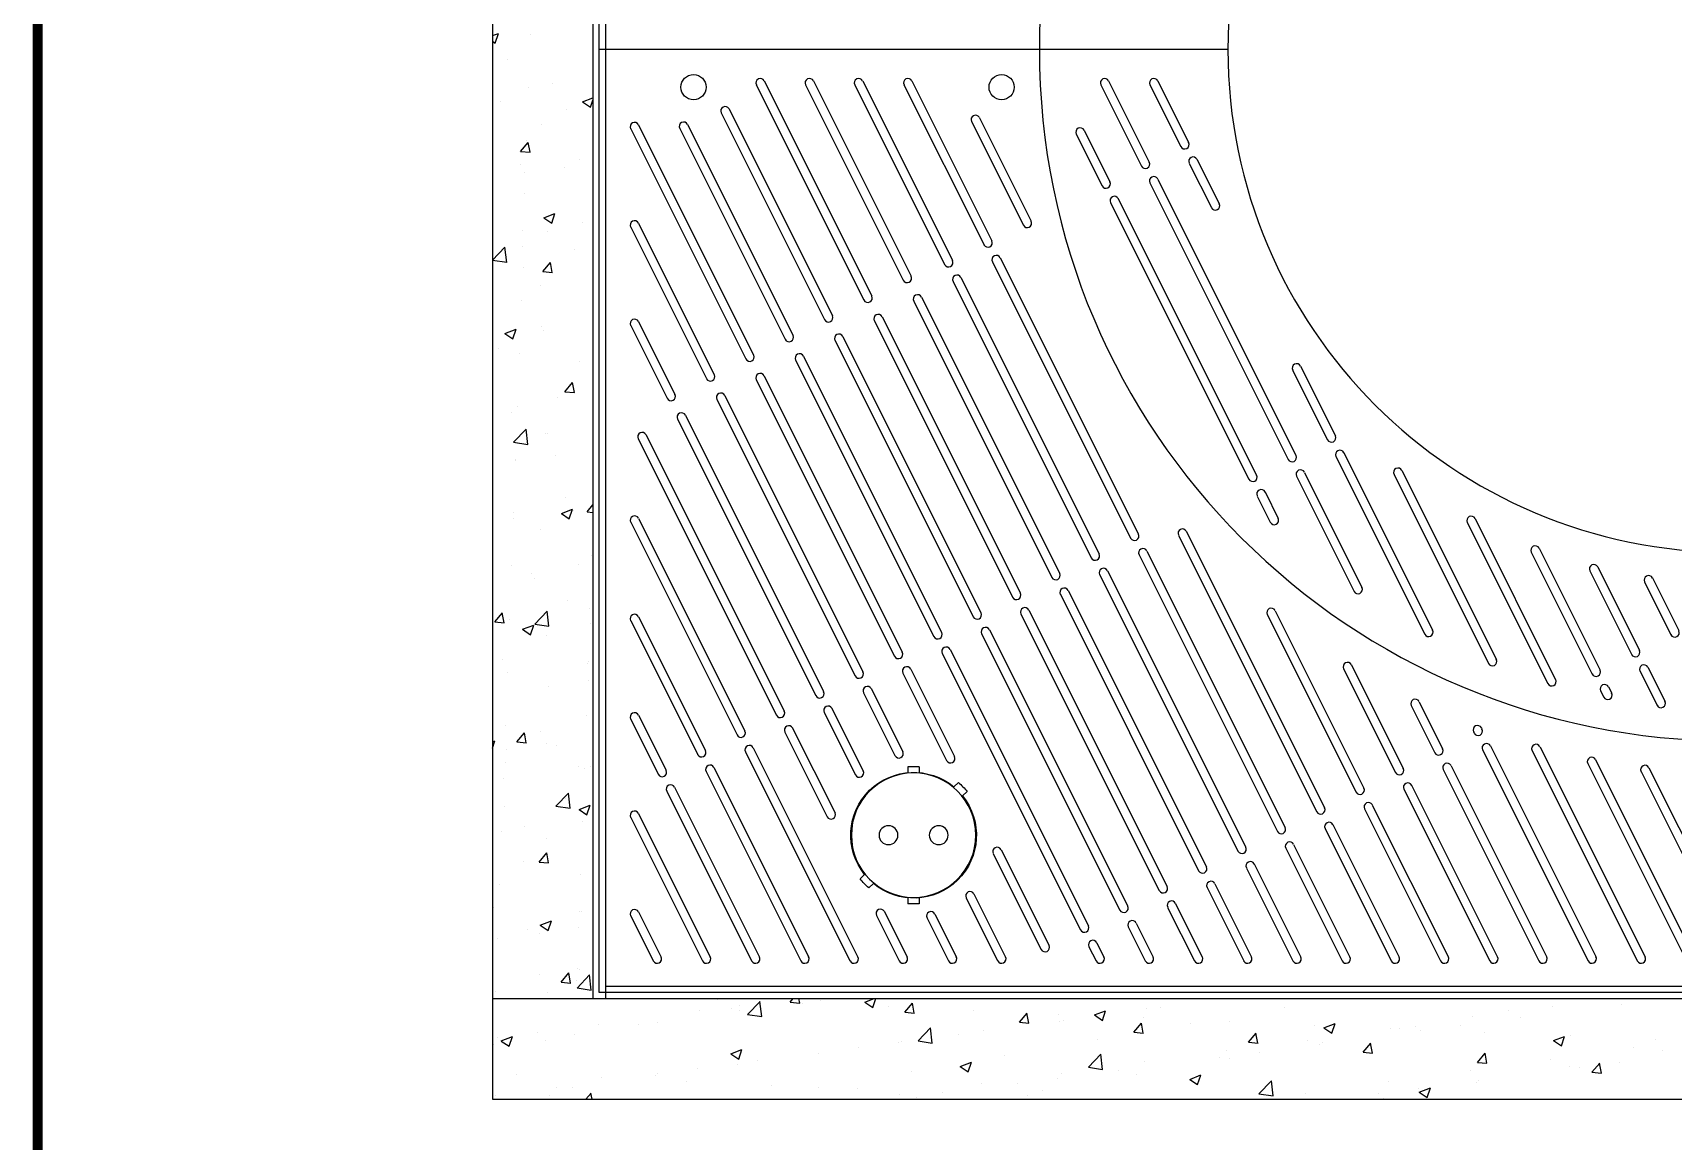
# Model space of a CAD drawing. Header units: millimetres. Extents: x 12320 to 18840, y -49763 to -45153.
# Drawn here: x 12472 to 13776, y -47387 to -46505 of the extents above; entities that cross this region are included whole.
import ezdxf

# ---------------------------------------------------------------- set-up
doc = ezdxf.new("R2010")
doc.units = ezdxf.units.MM
doc.layers.add('LAYOUT', color=7, linetype='Continuous')
doc.layers.add('받침틀', color=251, linetype='Continuous')

# ---------------------------------------------------------------- blocks, each defined once
blk = doc.blocks.new('A$C5F405FDE')
at = {"linetype": 'Continuous'}
for p, q in [((-961.9, 118.1), (-957, 119.9)), ((-959.6, 112.2), (-957.1, 119.9)), ((-931.4, 119.1), (-931.4, 119.1)), ((-961.9, 113.8), (-959.6, 112.2)), ((-950.1, 98.9), (-950.1, 98.9)), ((-914.2, 80.2), (-914.2, 80.2)), ((-955.2, 66), (-955.2, 66)), ((-933, 76.8), (-933, 76.8)), ((-890.1, 65.4), (-881.9, 68.5)), ((-890.1, 65.4), (-883.8, 61.1)), ((-883.8, 61.1), (-881.9, 66.9)), ((-903.3, 59.4), (-903.3, 59.4)), ((-887.4, 63.1), (-887.4, 63.1)), ((-922.9, 47.3), (-922.9, 47.3)), ((-939.4, 25.9), (-933.3, 33.2)), ((-934.5, 34.5), (-934.5, 34.5)), ((-931.9, 25.3), (-933.4, 33.2)), ((-939.4, 25.9), (-931.9, 25.3)), ((-939.4, 15.6), (-939.4, 15.6)), ((-904.9, 13.5), (-904.9, 13.5)), ((-892.4, 19.4), (-892.4, 19.4)), ((-936.7, 9.3), (-936.7, 9.3)), ((-936.1, -7.8), (-936.1, -7.8)), ((-921, -26.7), (-912.1, -23.3)), ((-914.7, -31), (-912.1, -23.3)), ((-938.3, -36.6), (-938.3, -36.6)), ((-921, -26.7), (-914.7, -31)), ((-918, -37.8), (-918, -37.8)), ((-890.2, -30.3), (-890.2, -30.3)), ((-961.8, -60.5), (-951.9, -50.2)), ((-950.5, -62.3), (-952, -50.2)), ((-937.6, -50), (-937.6, -50)), ((-896.4, -52.1), (-896.4, -52.1)), ((-961.8, -60.5), (-950.5, -62.2)), ((-921.8, -69.6), (-915.7, -62.3)), ((-914.3, -70.3), (-915.8, -62.3)), ((-937.4, -66.3), (-937.4, -66.3)), ((-921.8, -69.6), (-914.2, -70.3)), ((-923.6, -80.3), (-923.6, -80.3)), ((-939.1, -92.3), (-939.1, -92.3)), ((-951.9, -118.8), (-943, -115.4)), ((-945.6, -123.1), (-943, -115.4)), ((-923.2, -113.5), (-923.2, -113.5)), ((-921.6, -116.7), (-921.6, -116.7)), ((-957, -130.4), (-957, -130.4)), ((-951.9, -118.8), (-945.6, -123.1)), ((-940.7, -134.6), (-940.7, -134.6)), ((-892.8, -141.4), (-892.8, -141.4)), ((-904.2, -165.1), (-898.1, -157.8)), ((-904.2, -165.1), (-896.6, -165.8)), ((-896.7, -165.8), (-898.1, -157.8)), ((-946.4, -181.6), (-946.4, -181.6)), ((-942.2, -176.9), (-942.2, -176.9)), ((-910.2, -170), (-910.2, -170)), ((-945, -205.3), (-935.1, -194.9)), ((-933.7, -207), (-935.1, -194.9)), ((-945, -205.2), (-933.7, -207)), ((-919.6, -198.6), (-919.6, -198.6)), ((-918.4, -198.6), (-918.4, -198.6)), ((-943.8, -219.2), (-943.8, -219.2)), ((-943.6, -220.1), (-943.6, -220.1)), ((-911.8, -215.9), (-911.8, -215.9)), ((-907, -262), (-898.1, -258.6)), ((-903.8, -249), (-903.8, -249)), ((-900.7, -266.3), (-898.1, -258.6)), ((-897.1, -259.6), (-897.1, -259.6)), ((-886.6, -260.7), (-881.9, -255.1)), ((-886.6, -260.7), (-881.9, -261.1)), ((-945.3, -261.4), (-945.3, -261.4)), ((-945.2, -266), (-945.2, -266)), ((-907, -262.1), (-900.7, -266.3)), ((-923.6, -274.4), (-923.6, -274.4)), ((-882.7, -295.6), (-882.7, -295.6)), ((-946.9, -303.7), (-946.9, -303.7)), ((-930.6, -309.7), (-930.6, -309.7)), ((-893.2, -302.2), (-893.2, -302.2)), ((-928.6, -313.9), (-928.6, -313.9)), ((-901.8, -331), (-901.8, -331)), ((-884.3, -337.9), (-884.3, -337.9)), ((-960, -348.2), (-953.9, -340.9)), ((-960, -348.2), (-952.5, -348.9)), ((-952.5, -348.9), (-954, -340.9)), ((-948.4, -346), (-948.4, -346)), ((-937.9, -354.1), (-929, -350.7)), ((-931.6, -358.4), (-929, -350.7)), ((-928.2, -350), (-918.3, -339.7)), ((-928.2, -350), (-916.9, -351.7)), ((-916.9, -351.7), (-918.3, -339.7)), ((-883.8, -349.3), (-883.8, -349.3)), ((-937.9, -354.1), (-931.6, -358.4)), ((-918.7, -359.4), (-918.7, -359.4)), ((-953.8, -378.5), (-953.8, -378.5)), ((-950, -388.3), (-950, -388.3)), ((-886, -381.3), (-886, -381.3)), ((-885.8, -380.1), (-885.8, -380.1)), ((-917.2, -399.3), (-917.2, -399.3)), ((-885.4, -395.2), (-885.4, -395.2)), ((-887.4, -422.4), (-887.4, -422.4)), ((-961.9, -443.6), (-959.9, -442.8)), ((-961.9, -448.6), (-959.9, -442.8)), ((-951.5, -430.5), (-951.5, -430.5)), ((-942.4, -443.7), (-936.3, -436.4)), ((-934.9, -444.4), (-936.4, -436.5)), ((-924, -435.2), (-924, -435.2)), ((-950.6, -449.4), (-950.6, -449.4)), ((-942.4, -443.7), (-934.8, -444.4)), ((-918.8, -445.2), (-918.8, -445.2)), ((-910.8, -446.2), (-910.8, -446.2)), ((-951.8, -460.4), (-951.8, -460.4)), ((-893.5, -463.1), (-893.5, -463.1)), ((-888.9, -464.7), (-888.9, -464.7)), ((-884, -463.3), (-884, -463.3)), ((-953, -472.8), (-953, -472.8)), ((-952.2, -495.3), (-952.2, -495.3)), ((-911.3, -494.7), (-901.4, -484.4)), ((-911.3, -494.7), (-900, -496.4)), ((-904.1, -489), (-904.1, -489)), ((-900, -496.5), (-901.4, -484.4)), ((-893, -497.4), (-884.1, -493.9)), ((-886.7, -501.6), (-884.1, -494)), ((-893, -497.4), (-886.7, -501.6)), ((-890.4, -507), (-890.4, -507)), ((-954.6, -515.1), (-954.6, -515.1)), ((-936, -510.8), (-936, -510.8)), ((-919.1, -520.2), (-919.1, -520.2)), ((-924.8, -539.3), (-918.7, -532)), ((-917.3, -539.9), (-918.7, -532)), ((-937.5, -539.1), (-937.5, -539.1)), ((-924.8, -539.3), (-917.2, -539.9)), ((-956.1, -557.4), (-956.1, -557.4)), ((-892, -549.2), (-892, -549.2)), ((-960.8, -575.7), (-960.8, -575.7)), ((-923.9, -589.5), (-915, -586)), ((-917.6, -593.7), (-915, -586.1)), ((-893, -578.5), (-893, -578.5)), ((-890.7, -578.6), (-890.7, -578.6)), ((-957.7, -599.7), (-957.7, -599.7)), ((-934, -592.7), (-934, -592.7)), ((-924.4, -596), (-924.4, -596)), ((-923.9, -589.5), (-917.6, -593.7)), ((-893.5, -591.5), (-893.5, -591.5)), ((-893.9, -623.9), (-893.9, -623.9)), ((-892.3, -624.5), (-892.3, -624.5)), ((-924.1, -628.7), (-924.1, -628.7)), ((-907.2, -634.8), (-901.1, -627.5)), ((-907.2, -634.8), (-899.6, -635.5)), ((-899.7, -635.5), (-901.1, -627.5)), ((-895.1, -633.8), (-895.1, -633.8)), ((-894.5, -639.5), (-884.6, -629.1)), ((-883.2, -641.2), (-884.6, -629.1)), ((-959.2, -641.9), (-959.2, -641.9)), ((-918.2, -643.1), (-918.2, -643.1)), ((-894.5, -639.4), (-883.2, -641.2)), ((-782.7, -648.8), (-782.7, -648.8)), ((-758.9, -660.5), (-749, -650.2)), ((-747.7, -662.2), (-749.1, -650.2)), ((-725, -650.7), (-722.7, -647.9)), ((-725, -650.7), (-717.4, -651.4)), ((-717.5, -651.4), (-718.1, -647.9)), ((-714.9, -651.7), (-714.9, -651.7)), ((-701.3, -649.5), (-701.3, -649.5)), ((-665.6, -650.8), (-658.3, -647.9)), ((-665.6, -650.8), (-659.3, -655)), ((-659.3, -655), (-656.9, -647.9)), ((-633.9, -658.7), (-627.8, -651.4)), ((-626.4, -659.4), (-627.9, -651.4)), ((-32, -648.3), (-32, -648.3)), ((-797.4, -657.7), (-797.4, -657.7)), ((-771.4, -655.6), (-771.4, -655.6)), ((-765.6, -653.5), (-765.6, -653.5)), ((-765.4, -657.6), (-765.4, -657.6)), ((-759, -660.5), (-747.7, -662.2)), ((-647.1, -654.5), (-647.1, -654.5)), ((-633.9, -658.7), (-626.3, -659.4)), ((-579.3, -657.4), (-579.3, -657.4)), ((-542.8, -666.7), (-536.7, -659.4)), ((-535.3, -667.4), (-536.8, -659.4)), ((-511.5, -660.3), (-511.5, -660.3)), ((-507.5, -665.2), (-507.5, -665.2)), ((-483.1, -660.9), (-474.2, -657.5)), ((-483.1, -660.9), (-476.8, -665.2)), ((-478.8, -661.5), (-478.8, -661.5)), ((-476.8, -665.2), (-474.2, -657.5)), ((-443.7, -663.1), (-443.7, -663.1)), ((-441.6, -655.6), (-441.6, -655.6)), ((-430.7, -655.1), (-430.7, -655.1)), ((-332.2, -655.1), (-332.2, -655.1)), ((-182.6, -662.4), (-182.6, -662.4)), ((-153.7, -657.6), (-153.7, -657.6)), ((-144, -663.1), (-144, -663.1)), ((-118.4, -654.3), (-118.4, -654.3)), ((-63.7, -652.5), (-63.7, -652.5)), ((-954.8, -681.5), (-945.9, -678.1)), ((-948.5, -685.8), (-945.9, -678.1)), ((-925.7, -674.6), (-925.7, -674.6)), ((-896.6, -676.1), (-896.6, -676.1)), ((-877.6, -668.3), (-877.6, -668.3)), ((-845.4, -668.3), (-845.4, -668.3)), ((-830.7, -666.6), (-830.7, -666.6)), ((-623.4, -681.5), (-613.5, -671.2)), ((-612.1, -683.3), (-613.5, -671.2)), ((-590.8, -676.2), (-590.8, -676.2)), ((-571.7, -673.3), (-571.7, -673.3)), ((-542.8, -666.7), (-535.2, -667.3)), ((-510.6, -665.7), (-510.6, -665.7)), ((-451.7, -674.6), (-445.6, -667.3)), ((-451.7, -674.6), (-444.1, -675.3)), ((-444.2, -675.3), (-445.7, -667.4)), ((-406.3, -667.8), (-406.3, -667.8)), ((-375.9, -666), (-375.9, -666)), ((-360.6, -682.6), (-354.5, -675.3)), ((-353.1, -683.3), (-354.6, -675.3)), ((-308.1, -668.9), (-308.1, -668.9)), ((-300.6, -671.1), (-291.7, -667.7)), ((-300.6, -671.1), (-294.3, -675.4)), ((-294.3, -675.4), (-291.7, -667.7)), ((-247.8, -671.3), (-247.8, -671.3)), ((-240.3, -671.7), (-240.3, -671.7)), ((-227.7, -670.3), (-227.7, -670.3)), ((-223.8, -673.6), (-223.8, -673.6)), ((-192.1, -669.4), (-192.1, -669.4)), ((-172.5, -674.6), (-172.5, -674.6)), ((-118.1, -681.3), (-109.2, -677.9)), ((-111.7, -685.5), (-109.2, -677.9)), ((-104.7, -677.5), (-104.7, -677.5)), ((-960.8, -684.2), (-960.8, -684.2)), ((-957.5, -678.8), (-957.5, -678.8)), ((-954.8, -681.6), (-948.5, -685.8)), ((-919.5, -681), (-919.5, -681)), ((-772.3, -691.7), (-763.4, -688.3)), ((-766, -696), (-763.4, -688.3)), ((-670.7, -686.7), (-670.7, -686.7)), ((-638.9, -682.6), (-638.9, -682.6)), ((-636.9, -682.2), (-636.9, -682.2)), ((-623.4, -681.5), (-612.1, -683.2)), ((-480.3, -680.5), (-480.3, -680.5)), ((-377.9, -689), (-377.9, -689)), ((-360.6, -682.6), (-353, -683.3)), ((-352.2, -690.5), (-352.2, -690.5)), ((-313.8, -680.9), (-313.8, -680.9)), ((-304.1, -684.2), (-304.1, -684.2)), ((-301.8, -683), (-301.8, -683)), ((-269.5, -690.6), (-263.4, -683.3)), ((-269.5, -690.6), (-261.9, -691.2)), ((-262, -691.3), (-263.5, -683.3)), ((-178.4, -698.6), (-172.3, -691.3)), ((-170.9, -699.2), (-172.4, -691.3)), ((-118.1, -681.3), (-111.7, -685.5)), ((-54, -687), (-54, -687)), ((-36.9, -680.3), (-36.9, -680.3)), ((-31.1, -689.3), (-31.1, -689.3)), ((-799, -703.6), (-799, -703.6)), ((-772.3, -691.7), (-766, -696)), ((-767, -699.9), (-767, -699.9)), ((-750.9, -697.3), (-750.9, -697.3)), ((-702.8, -691.8), (-702.8, -691.8)), ((-589.8, -701.9), (-580.9, -698.5)), ((-589.8, -701.9), (-583.5, -706.2)), ((-583.5, -706.2), (-580.9, -698.5)), ((-554.4, -693.3), (-554.4, -693.3)), ((-487.9, -702.5), (-478, -692.2)), ((-487.9, -702.5), (-476.6, -704.2)), ((-476.6, -704.3), (-478, -692.2)), ((-443.1, -697.9), (-443.1, -697.9)), ((-383.9, -694.7), (-383.9, -694.7)), ((-375.8, -695.7), (-375.8, -695.7)), ((-178.4, -698.6), (-170.9, -699.2)), ((-120, -696.5), (-120, -696.5)), ((-105.1, -702), (-105.1, -702)), ((-97.2, -702.6), (-97.2, -702.6)), ((-87.4, -706.5), (-81.2, -699.2)), ((-79.8, -707.2), (-81.3, -699.2)), ((-65.4, -698.4), (-65.4, -698.4)), ((-943, -708), (-943, -708)), ((-875.2, -710.8), (-875.2, -710.8)), ((-832.2, -708.8), (-832.2, -708.8)), ((-830.8, -707.8), (-830.8, -707.8)), ((-807.4, -713.7), (-807.4, -713.7)), ((-739.6, -716.6), (-739.6, -716.6)), ((-628.5, -706), (-628.5, -706)), ((-573.2, -715.6), (-573.2, -715.6)), ((-544, -715.8), (-544, -715.8)), ((-512.3, -711.6), (-512.3, -711.6)), ((-509.1, -707.4), (-509.1, -707.4)), ((-464.2, -705.2), (-464.2, -705.2)), ((-449.9, -708.4), (-449.9, -708.4)), ((-407.3, -712.1), (-398.4, -708.6)), ((-407.3, -712.1), (-401, -716.3)), ((-401, -716.3), (-398.4, -708.7)), ((-352.3, -723.5), (-342.4, -713.2)), ((-341, -725.3), (-342.4, -713.2)), ((-249.3, -713.6), (-249.3, -713.6)), ((-184.1, -704.7), (-184.1, -704.7)), ((-179.2, -714.7), (-179.2, -714.7)), ((-177.4, -713.2), (-177.4, -713.2)), ((-87.4, -706.5), (-79.8, -707.2)), ((-959.1, -724.7), (-959.1, -724.7)), ((-916.2, -725), (-916.2, -725)), ((-911, -718.4), (-911, -718.4)), ((-898.2, -718.4), (-898.2, -718.4)), ((-887.6, -727.9), (-883.4, -723)), ((-882.6, -727.9), (-883.5, -723)), ((-848.4, -727.9), (-848.4, -727.9)), ((-702.5, -718.7), (-702.5, -718.7)), ((-671.8, -719.4), (-671.8, -719.4)), ((-638.4, -724.5), (-638.4, -724.5)), ((-624.3, -726.3), (-624.3, -726.3)), ((-604, -722.3), (-604, -722.3)), ((-536.2, -725.2), (-536.2, -725.2)), ((-524, -721.1), (-524, -721.1)), ((-352.3, -723.5), (-341, -725.3)), ((-315.3, -723.1), (-315.3, -723.1)), ((-257.3, -723.7), (-257.3, -723.7)), ((-253.3, -727.4), (-253.3, -727.4)), ((-225.5, -719.5), (-225.5, -719.5)), ((-224.8, -722.2), (-215.9, -718.8)), ((-224.8, -722.2), (-218.5, -726.5)), ((-218.5, -726.5), (-215.9, -718.8))]:
    blk.add_line(p, q, dxfattribs=at)
at = {"layer": '받침틀'}
for p, q in [((-961.9, 942.1), (-961.9, -727.9)), ((-881.9, 862.1), (-881.9, -647.9)), ((-871.9, 862.1), (-871.9, -647.9)), ((-871.9, -637.9), (918.1, -637.9)), ((-961.9, -647.9), (1008.1, -647.9)), ((-961.9, -727.9), (1008.1, -727.9))]:
    blk.add_line(p, q, dxfattribs=at)
blk = doc.blocks.new('AG1815')
for p, q in [((17607.6, -48652.7), (17607.6, -47902.7)), ((18107.6, -48652.7), (17607.6, -48652.7)), ((17607.6, -49402.7), (17607.6, -48652.7)), ((17732.5, -48680.8), (17818.1, -48851.9)), ((17738.8, -48677.7), (17824.3, -48848.8)), ((17771.7, -48680.8), (17849.4, -48836.3)), ((17777.9, -48677.7), (17855.6, -48833.1)), ((17810.8, -48680.8), (17882.3, -48823.8)), ((17817.1, -48677.7), (17888.5, -48820.6)), ((17849.9, -48680.8), (17913.6, -48808.1)), ((17856.2, -48677.7), (17919.8, -48805)), ((18006.5, -48680.8), (18038.8, -48745.5)), ((18012.7, -48677.7), (18045, -48742.4)), ((18045.6, -48680.8), (18070.1, -48729.8)), ((18051.8, -48677.7), (18076.3, -48726.7)), ((17638.9, -48712.6), (17730.4, -48895.8)), ((17677.8, -48712.3), (17761.7, -48880.1)), ((17704.6, -48703.1), (17786.8, -48867.6)), ((17710.8, -48700), (17793, -48864.5)), ((17903.7, -48710.1), (17944.9, -48792.5)), ((17909.9, -48707), (17951.1, -48789.3)), ((17632.6, -48715.8), (17724.2, -48898.9)), ((17671.6, -48715.5), (17755.5, -48883.2)), ((17986.9, -48720.1), (18007.5, -48761.1)), ((17993.2, -48716.9), (18013.7, -48758)), ((18076.8, -48743.3), (18094.4, -48778.5)), ((18083.1, -48740.1), (18100.7, -48775.4)), ((18045.5, -48758.9), (18155.4, -48978.8)), ((18051.8, -48755.8), (18161.7, -48975.7)), ((18014.2, -48774.6), (18124.1, -48994.4)), ((18020.4, -48771.4), (18130.4, -48991.3)), ((17638.9, -48790.9), (17699.1, -48911.4)), ((17632.6, -48794), (17692.9, -48914.5)), ((17920.3, -48821.5), (18030.2, -49041.4)), ((17926.5, -48818.4), (18036.5, -49038.3)), ((17889, -48837.2), (17998.9, -49057)), ((17895.2, -48834), (18005.2, -49053.9)), ((17857.7, -48852.8), (17967.6, -49072.7)), ((17863.9, -48849.7), (17973.9, -49069.6)), ((17638.9, -48869.1), (17667.8, -48927.1)), ((17826.4, -48868.5), (17936.3, -49088.4)), ((17832.6, -48865.3), (17942.6, -49085.2)), ((17632.6, -48872.3), (17661.6, -48930.2)), ((17801.3, -48881), (17911.2, -49100.9)), ((17795.1, -48884.1), (17905, -49104)), ((17763.7, -48899.8), (17873.7, -49119.7)), ((17770, -48896.7), (17879.9, -49116.5)), ((18159, -48907.7), (18186.7, -48963.1)), ((18165.3, -48904.6), (18193, -48960)), ((17732.4, -48915.4), (17842.4, -49135.3)), ((17738.7, -48912.3), (17848.6, -49132.2)), ((17701.1, -48931.1), (17811.1, -49151)), ((17707.4, -48928), (17817.3, -49147.8)), ((17669.8, -48946.7), (17779.8, -49166.6)), ((17676.1, -48943.6), (17786, -49163.5)), ((17644.8, -48959.3), (17754.7, -49179.1)), ((17638.5, -48962.4), (17748.5, -49182.3)), ((18199.7, -48973.4), (18270.3, -49114.7)), ((18193.4, -48976.6), (18264.1, -49117.8)), ((18162.1, -48992.2), (18207.9, -49083.8)), ((18168.4, -48989.1), (18214.2, -49080.6)), ((18239.7, -48990.7), (18314.8, -49141)), ((18245.9, -48987.6), (18321.1, -49137.9)), ((18130.8, -49007.9), (18141.3, -49028.8)), ((18137.1, -49004.7), (18147.6, -49025.7)), ((17638.9, -49025.7), (17723.4, -49194.8)), ((17632.6, -49028.8), (17717.2, -49197.9)), ((18074.5, -49036), (18184.4, -49255.9)), ((18297.9, -49029), (18362, -49157.1)), ((18304.2, -49025.9), (18368.2, -49154)), ((18043.2, -49051.7), (18153.1, -49271.6)), ((18068.2, -49039.2), (18178.2, -49259)), ((18355.1, -49049.4), (18403.6, -49146.3)), ((18036.9, -49054.8), (18146.9, -49274.7)), ((18348.8, -49052.5), (18397.3, -49149.5)), ((18401.7, -49064.3), (18434.9, -49130.7)), ((18005.6, -49070.5), (18115.5, -49290.3)), ((18011.9, -49067.3), (18121.8, -49287.2)), ((18395.4, -49067.4), (18428.6, -49133.8)), ((18438.9, -49076.2), (18459.9, -49118.2)), ((18445.2, -49073.1), (18466.2, -49115)), ((17974.3, -49086.1), (18084.2, -49306)), ((17980.6, -49083), (18090.5, -49302.9)), ((17638.9, -49103.9), (17692.1, -49210.4)), ((17943, -49101.8), (18052.9, -49321.6)), ((17949.3, -49098.6), (18059.2, -49318.5)), ((18138.9, -49102.2), (18209.5, -49243.4)), ((18145.1, -49099.1), (18215.7, -49240.3)), ((17632.6, -49107.1), (17685.9, -49213.6)), ((17918, -49114.3), (18027.9, -49334.2)), ((17886.7, -49129.9), (17996.6, -49349.8)), ((17911.7, -49117.4), (18021.6, -49337.3)), ((17880.4, -49133.1), (17990.3, -49353)), ((18205.8, -49142.1), (18247, -49224.6)), ((17849.1, -49148.7), (17883.8, -49218.2)), ((17855.3, -49145.6), (17890.1, -49215.1)), ((18199.5, -49145.3), (18240.8, -49227.7)), ((18435.3, -49147.2), (18448.9, -49174.4)), ((18441.6, -49144.1), (18455.2, -49171.3)), ((17817.8, -49164.4), (17842.8, -49214.4)), ((17824, -49161.2), (17849.1, -49211.3)), ((18404, -49162.9), (18406.5, -49167.9)), ((18410.3, -49159.8), (18412.8, -49164.7)), ((17638.9, -49182.2), (17660.8, -49226.1)), ((17786.5, -49180), (17811.3, -49229.6)), ((17792.7, -49176.9), (17817.5, -49226.5)), ((18253.3, -49174.6), (18272.1, -49212.1)), ((18259.6, -49171.5), (18278.3, -49208.9)), ((17632.6, -49185.3), (17654.5, -49229.2)), ((17761.4, -49192.6), (17795.1, -49259.9)), ((18309.2, -49192.4), (18309.6, -49193.3)), ((17730.1, -49208.2), (17813.3, -49374.6)), ((17755.2, -49195.7), (17788.8, -49263)), ((18302.9, -49195.5), (18303.4, -49196.4)), ((18316.3, -49206.7), (18400.3, -49374.6)), ((18355.8, -49207.3), (18439.4, -49374.6)), ((17723.9, -49211.3), (17807, -49377.7)), ((18310.1, -49209.8), (18394, -49377.7)), ((18349.5, -49210.4), (18433.1, -49377.7)), ((18393.8, -49220.7), (18472.3, -49377.7)), ((18400, -49217.5), (18478.5, -49374.6)), ((17692.6, -49227), (17767.9, -49377.7)), ((17698.8, -49223.9), (17774.2, -49374.6)), ((18278.8, -49225.5), (18354.9, -49377.7)), ((18285, -49222.4), (18361.1, -49374.6)), ((18436.1, -49227.1), (18511.4, -49377.7)), ((18442.4, -49224), (18517.7, -49374.6)), ((17661.3, -49242.6), (17728.8, -49377.7)), ((17667.5, -49239.5), (17735, -49374.6)), ((18247.5, -49241.1), (18315.8, -49377.7)), ((18253.7, -49238), (18322, -49374.6)), ((17638.9, -49260.5), (17695.9, -49374.6)), ((18216.2, -49256.8), (18276.6, -49377.7)), ((18222.4, -49253.7), (18282.9, -49374.6)), ((17632.6, -49263.6), (17689.7, -49377.7)), ((18184.9, -49272.5), (18237.5, -49377.7)), ((18191.1, -49269.3), (18243.8, -49374.6)), ((18159.8, -49285), (18204.6, -49374.6)), ((17920.9, -49292.4), (17959, -49368.6)), ((17927.2, -49289.3), (17965.3, -49365.5)), ((18153.6, -49288.1), (18198.4, -49377.7)), ((18122.3, -49303.8), (18159.2, -49377.7)), ((18128.5, -49300.6), (18165.5, -49374.6)), ((17905.6, -49324.4), (17930.7, -49374.6)), ((18091, -49319.4), (18120.1, -49377.7)), ((18097.2, -49316.3), (18126.4, -49374.6)), ((17638.9, -49338.7), (17656.8, -49374.6)), ((17834.4, -49338.4), (17852.4, -49374.6)), ((17899.4, -49327.5), (17924.4, -49377.7)), ((18059.6, -49335.1), (18081, -49377.7)), ((18065.9, -49331.9), (18087.2, -49374.6)), ((17632.6, -49341.8), (17650.5, -49377.7)), ((17828.1, -49341.5), (17846.2, -49377.7)), ((17868.3, -49343.6), (17885.3, -49377.7)), ((17874.5, -49340.5), (17891.6, -49374.6)), ((18028.3, -49350.7), (18041.8, -49377.7)), ((18034.6, -49347.6), (18048.1, -49374.6)), ((18003.3, -49363.2), (18009, -49374.6)), ((17997, -49366.4), (18002.7, -49377.7)), ((19407.6, -49402.7), (17607.6, -49402.7))]:
    blk.add_line(p, q)
blk.add_lwpolyline([(17893.2, -49235.8, -0.045549), (17900.2, -49242.9), (17896.6, -49246.5, -0.904534), (17825.6, -49316.1), (17822, -49319.6, -0.045549), (17815, -49312.5), (17818.6, -49308.9, -0.904534), (17889.6, -49239.3)], format="xyb", close=True)
for centre in [(17682.6, -48682.7), (17927.6, -48682.7)]:
    blk.add_circle(centre, 10)
for centre, radius, start, end in [((18507.6, -48652.7), 550, 0, 180), ((18507.6, -48652.7), 400, 0, 180), ((18507.6, -48652.7), 550, 180, 0), ((18507.6, -48652.7), 400, 180, 0), ((17735.7, -48679.3), 3.5, 26.5651, 206.5651), ((17774.8, -48679.3), 3.5, 26.5651, 206.5651), ((17813.9, -48679.3), 3.5, 26.5651, 206.5651), ((17853.1, -48679.3), 3.5, 26.5651, 206.5651), ((18009.6, -48679.3), 3.5, 26.5651, 206.5651), ((18048.7, -48679.3), 3.5, 26.5651, 206.5651), ((17707.7, -48701.6), 3.5, 26.5651, 206.5651), ((17635.7, -48714.2), 3.5, 26.5651, 206.5651), ((17674.7, -48713.9), 3.5, 26.5651, 206.5651), ((17906.8, -48708.5), 3.5, 26.5651, 206.5651), ((17990.1, -48718.5), 3.5, 26.5651, 206.5651), ((18073.2, -48728.3), 3.5, 206.5651, 26.5651), ((18079.9, -48741.7), 3.5, 26.5651, 206.5651), ((18041.9, -48743.9), 3.5, 206.5651, 26.5651), ((18010.6, -48759.6), 3.5, 206.5651, 26.5651), ((18048.6, -48757.3), 3.5, 26.5651, 206.5651), ((18017.3, -48773), 3.5, 26.5651, 206.5651), ((18097.6, -48777), 3.5, 206.5651, 26.5651), ((17635.7, -48792.4), 3.5, 26.5651, 206.5651), ((17948, -48790.9), 3.5, 206.5651, 26.5651), ((17916.7, -48806.5), 3.5, 206.5651, 26.5651), ((17923.4, -48820), 3.5, 26.5651, 206.5651), ((17885.4, -48822.2), 3.5, 206.5651, 26.5651), ((17852.5, -48834.7), 3.5, 206.5651, 26.5651), ((17892.1, -48835.6), 3.5, 26.5651, 206.5651), ((17821.2, -48850.4), 3.5, 206.5651, 26.5651), ((17860.8, -48851.3), 3.5, 26.5651, 206.5651), ((17635.7, -48870.7), 3.5, 26.5651, 206.5651), ((17789.9, -48866), 3.5, 206.5651, 26.5651), ((17829.5, -48866.9), 3.5, 26.5651, 206.5651), ((17758.6, -48881.7), 3.5, 206.5651, 26.5651), ((17798.2, -48882.6), 3.5, 26.5651, 206.5651), ((17766.9, -48898.2), 3.5, 26.5651, 206.5651), ((17727.3, -48897.3), 3.5, 206.5651, 26.5651), ((18162.2, -48906.2), 3.5, 26.5651, 206.5651), ((17696, -48913), 3.5, 206.5651, 26.5651), ((17735.6, -48913.9), 3.5, 26.5651, 206.5651), ((17664.7, -48928.6), 3.5, 206.5651, 26.5651), ((17704.3, -48929.5), 3.5, 26.5651, 206.5651), ((17673, -48945.2), 3.5, 26.5651, 206.5651), ((17641.7, -48960.8), 3.5, 26.5651, 206.5651), ((18189.9, -48961.6), 3.5, 206.5651, 26.5651), ((18196.6, -48975), 3.5, 26.5651, 206.5651), ((18158.6, -48977.2), 3.5, 206.5651, 26.5651), ((18242.8, -48989.2), 3.5, 26.5651, 206.5651), ((18127.3, -48992.9), 3.5, 206.5651, 26.5651), ((18165.3, -48990.6), 3.5, 26.5651, 206.5651), ((18134, -49006.3), 3.5, 26.5651, 206.5651), ((17635.7, -49027.2), 3.5, 26.5651, 206.5651), ((18144.4, -49027.2), 3.5, 206.5651, 26.5651), ((18301.1, -49027.4), 3.5, 26.5651, 206.5651), ((18033.3, -49039.8), 3.5, 206.5651, 26.5651), ((18071.4, -49037.6), 3.5, 26.5651, 206.5651), ((18040, -49053.2), 3.5, 26.5651, 206.5651), ((18352, -49051), 3.5, 26.5651, 206.5651), ((18002, -49055.5), 3.5, 206.5651, 26.5651), ((18398.5, -49065.9), 3.5, 26.5651, 206.5651), ((17970.7, -49071.1), 3.5, 206.5651, 26.5651), ((18008.7, -49068.9), 3.5, 26.5651, 206.5651), ((18442.1, -49074.7), 3.5, 26.5651, 206.5651), ((17939.4, -49086.8), 3.5, 206.5651, 26.5651), ((17977.4, -49084.6), 3.5, 26.5651, 206.5651), ((18211, -49082.2), 3.5, 206.5651, 26.5651), ((17635.7, -49105.5), 3.5, 26.5651, 206.5651), ((17908.1, -49102.4), 3.5, 206.5651, 26.5651), ((17946.1, -49100.2), 3.5, 26.5651, 206.5651), ((18142, -49100.6), 3.5, 26.5651, 206.5651), ((17876.8, -49118.1), 3.5, 206.5651, 26.5651), ((17914.8, -49115.9), 3.5, 26.5651, 206.5651), ((18267.2, -49116.2), 3.5, 206.5651, 26.5651), ((18463, -49116.6), 3.5, 206.5651, 26.5651), ((17883.5, -49131.5), 3.5, 26.5651, 206.5651), ((17845.5, -49133.7), 3.5, 206.5651, 26.5651), ((18202.7, -49143.7), 3.5, 26.5651, 206.5651), ((18317.9, -49139.5), 3.5, 206.5651, 26.5651), ((18431.7, -49132.3), 3.5, 206.5651, 26.5651), ((18438.4, -49145.7), 3.5, 26.5651, 206.5651), ((17814.2, -49149.4), 3.5, 206.5651, 26.5651), ((17852.2, -49147.2), 3.5, 26.5651, 206.5651), ((18365.1, -49155.5), 3.5, 206.5651, 26.5651), ((18400.4, -49147.9), 3.5, 206.5651, 26.5651), ((17782.9, -49165.1), 3.5, 206.5651, 26.5651), ((17820.9, -49162.8), 3.5, 26.5651, 206.5651), ((18407.1, -49161.3), 3.5, 26.5651, 206.5651), ((18409.6, -49166.3), 3.5, 206.5651, 26.5651), ((17635.7, -49183.8), 3.5, 26.5651, 206.5651), ((17751.6, -49180.7), 3.5, 206.5651, 26.5651), ((17789.6, -49178.5), 3.5, 26.5651, 206.5651), ((18256.5, -49173), 3.5, 26.5651, 206.5651), ((18452, -49172.8), 3.5, 206.5651, 26.5651), ((17720.3, -49196.4), 3.5, 206.5651, 26.5651), ((17758.3, -49194.1), 3.5, 26.5651, 206.5651), ((18306.1, -49193.9), 3.5, 26.5651, 206.5651), ((18306.5, -49194.9), 3.5, 206.5651, 26.5651), ((17727, -49209.8), 3.5, 26.5651, 206.5651), ((18313.2, -49208.3), 3.5, 26.5651, 206.5651), ((18352.6, -49208.9), 3.5, 26.5651, 206.5651), ((17689, -49212), 3.5, 206.5651, 26.5651), ((17845.9, -49212.8), 3.5, 206.5651, 26.5651), ((17887, -49216.7), 3.5, 206.5651, 26.5651), ((18275.2, -49210.5), 3.5, 206.5651, 26.5651), ((18281.9, -49223.9), 3.5, 26.5651, 206.5651), ((18396.9, -49219.1), 3.5, 26.5651, 206.5651), ((17657.7, -49227.7), 3.5, 206.5651, 26.5651), ((17695.7, -49225.4), 3.5, 26.5651, 206.5651), ((17814.4, -49228.1), 3.5, 206.5651, 26.5651), ((18243.9, -49226.2), 3.5, 206.5651, 26.5651), ((18439.3, -49225.6), 3.5, 26.5651, 206.5651), ((17664.4, -49241.1), 3.5, 26.5651, 206.5651), ((18212.6, -49241.8), 3.5, 206.5651, 26.5651), ((18250.6, -49239.6), 3.5, 26.5651, 206.5651), ((17635.7, -49262), 3.5, 26.5651, 206.5651), ((17792, -49261.4), 3.5, 206.5651, 26.5651), ((18181.3, -49257.5), 3.5, 206.5651, 26.5651), ((18219.3, -49255.2), 3.5, 26.5651, 206.5651), ((18150, -49273.1), 3.5, 206.5651, 26.5651), ((18188, -49270.9), 3.5, 26.5651, 206.5651), ((18156.7, -49286.5), 3.5, 26.5651, 206.5651), ((17924, -49290.8), 3.5, 26.5651, 206.5651), ((18118.7, -49288.8), 3.5, 206.5651, 26.5651), ((18125.4, -49302.2), 3.5, 26.5651, 206.5651), ((18087.4, -49304.4), 3.5, 206.5651, 26.5651), ((17902.5, -49326), 3.5, 26.5651, 206.5651), ((18056.1, -49320.1), 3.5, 206.5651, 26.5651), ((18094.1, -49317.8), 3.5, 26.5651, 206.5651), ((17635.7, -49340.3), 3.5, 26.5651, 206.5651), ((17831.2, -49340), 3.5, 26.5651, 206.5651), ((17871.4, -49342), 3.5, 26.5651, 206.5651), ((18024.8, -49335.7), 3.5, 206.5651, 26.5651), ((18062.8, -49333.5), 3.5, 26.5651, 206.5651), ((17993.5, -49351.4), 3.5, 206.5651, 26.5651), ((18031.5, -49349.1), 3.5, 26.5651, 206.5651), ((18000.2, -49364.8), 3.5, 26.5651, 206.5651), ((17653.7, -49376.1), 3.5, 206.5651, 26.5651), ((17692.8, -49376.1), 3.5, 206.5651, 26.5651), ((17731.9, -49376.1), 3.5, 206.5651, 26.5651), ((17771, -49376.1), 3.5, 206.5651, 26.5651), ((17810.2, -49376.1), 3.5, 206.5651, 26.5651), ((17849.3, -49376.1), 3.5, 206.5651, 26.5651), ((17888.4, -49376.1), 3.5, 206.5651, 26.5651), ((17927.6, -49376.1), 3.5, 206.5651, 26.5651), ((17962.2, -49367), 3.5, 206.5651, 26.5651), ((18005.8, -49376.1), 3.5, 206.5651, 26.5651), ((18045, -49376.1), 3.5, 206.5651, 26.5651), ((18084.1, -49376.1), 3.5, 206.5651, 26.5651), ((18123.2, -49376.1), 3.5, 206.5651, 26.5651), ((18162.4, -49376.1), 3.5, 206.5651, 26.5651), ((18201.5, -49376.1), 3.5, 206.5651, 26.5651), ((18240.6, -49376.1), 3.5, 206.5651, 26.5651), ((18279.8, -49376.1), 3.5, 206.5651, 26.5651), ((18318.9, -49376.1), 3.5, 206.5651, 26.5651), ((18358, -49376.1), 3.5, 206.5651, 26.5651), ((18397.1, -49376.1), 3.5, 206.5651, 26.5651), ((18436.3, -49376.1), 3.5, 206.5651, 26.5651)]:
    blk.add_arc(centre, radius, start, end)
blk = doc.blocks.new('A$C6562381F')
for p, q in [((4.5, 54.5), (-4.5, 54.5)), ((-4.5, 49.3), (-4.5, 54.5)), ((4.5, 49.3), (4.5, 54.5)), ((-4.5, -54.5), (-4.5, -49.3)), ((4.5, -54.5), (4.5, -49.3)), ((4.5, -54.5), (-4.5, -54.5))]:
    blk.add_line(p, q)
for centre, radius in [((0, 0), 49.5), ((-20, 0), 7.5), ((20, 0), 7.5)]:
    blk.add_circle(centre, radius)

msp = doc.modelspace()

# ---------------------------------------------------------------- linework, layer by layer
at = {"layer": 'LAYOUT', "const_width": 7.76}
msp.add_lwpolyline([(12475.7, -49607.7), (18685, -49607.7), (18685, -45307.8), (12475.7, -45307.8)], close=True, dxfattribs=at)

# ---------------------------------------------------------------- block references
for name, p in [('A$C5F405FDE', (13799.2, -46625.7)), ('AG1815', (-4685.3, 2134.1))]:
    msp.add_blockref(name, p)
at = {"xscale": -1, "rotation": 180}
msp.add_blockref('A$C6562381F', (13172.3, -47143.6), dxfattribs=at)

doc.saveas('drawing.dxf')
